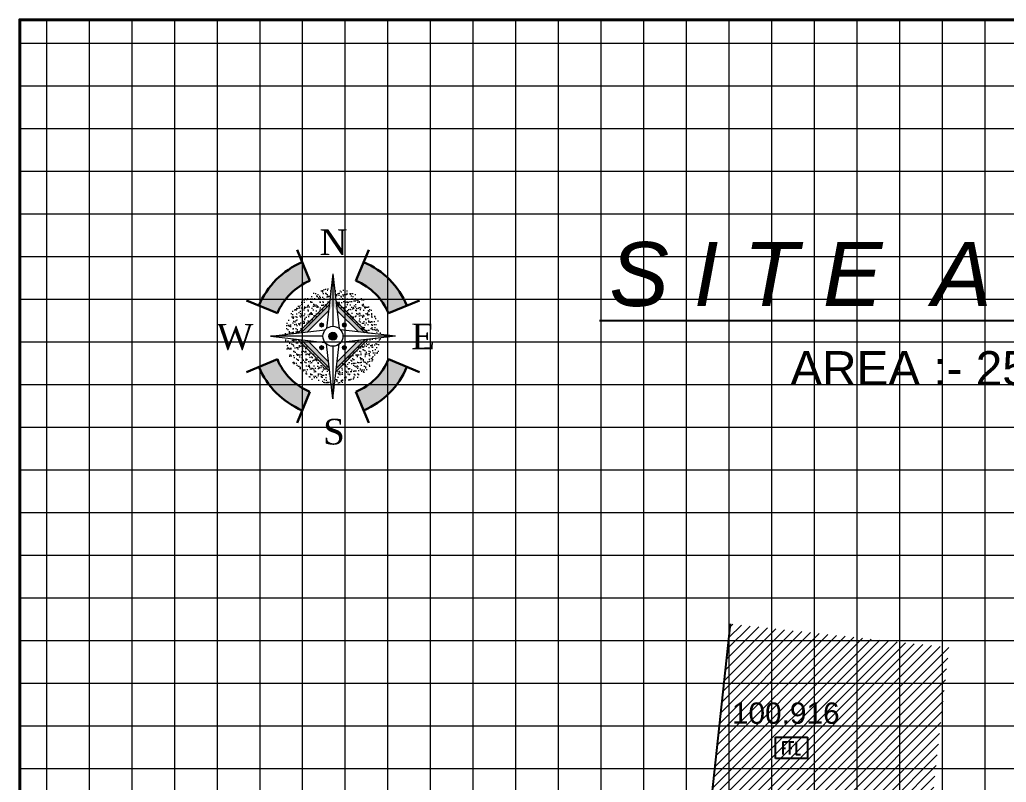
# Model space of a CAD drawing. Header units: millimetres. Extents: x 684983 to 685377, y 990360 to 990509.
# Drawn here: x 684982.76 to 685029.02, y 990473.41 to 990509.15 of the extents above; entities that cross this region are included whole.
import ezdxf
from ezdxf.enums import TextEntityAlignment as Align

# ---------------------------------------------------------------- set-up
doc = ezdxf.new("R2010")
doc.units = ezdxf.units.MM
for name, color, linetype in [('BL', 202, 'Continuous'), ('dim', 7, 'Continuous'), ('FFL symbol', 7, 'Continuous'), ('TITLE', 6, 'Continuous')]:
    doc.layers.add(name, color=color, linetype=linetype)
for name, color, linetype, lineweight in [('grid', 8, 'Continuous', 9), ('HAtch', 200, 'Continuous', 9), ('north', 7, 'Continuous', 20)]:
    doc.layers.add(name, color=color, linetype=linetype, lineweight=lineweight)
doc.styles.add('ROMANS', font='arial.ttf')
doc.styles.add('style3', font='ariali.ttf')
doc.styles.add('TIMES', font='times.ttf', dxfattribs={"height": 1})

# ---------------------------------------------------------------- blocks, each defined once
blk = doc.blocks.new('A$C6422779D')
h = blk.add_hatch(color=172)
h.set_gradient(color1=(0, 15, 224), color2=(240, 241, 255), one_color=1, tint=0.97, name='INVCYLINDER')
h.paths.add_polyline_path([(7.346, 9.503), (6.963, 8.579, -0.198912), (8.587, 6.955), (9.511, 7.338, 0.198912)])
h.paths.add_polyline_path([(4.667, 8.579), (4.284, 9.503, 0.198912), (2.12, 7.338), (3.043, 6.955, -0.198912)])
h.paths.add_polyline_path([(4.284, 2.112), (4.667, 3.035, -0.198912), (3.043, 4.659), (2.12, 4.276, 0.198912)])
h.paths.add_polyline_path([(9.511, 4.276), (8.587, 4.659, -0.198912), (6.963, 3.035), (7.346, 2.112, 0.198912)])
h = blk.add_hatch()
h.set_pattern_fill('AR-SAND', scale=0.15, style=0)
h.set_pattern_definition([(37.5, (-45.38693, -1.61278), (-0.009449, 0.2890236), [0, -0.228, 0, -0.255, 0, -0.24375]), (7.5, (-45.38693, -1.61278), (0.2654665, 0.423322), [0, -0.123, 0, -0.2055, 0, -0.07875]), (327.5, (-45.57143, -1.61278), (0.4671213, 0.0008489), [0, -0.075, 0, -0.27, 0, -0.3525]), (317.5, (-45.57143, -1.61278), (0.450919, 0.1316513), [0, -0.0375, 0, -0.177, 0, -0.2025])])
h.paths.add_polyline_path([(5.901, 8.189), (5.993, 7.397), (7.405, 5.985), (8.197, 5.893, 0.393207)])
h.paths.add_polyline_path([(5.729, 8.189, 0.393207), (3.433, 5.893), (4.226, 5.985), (5.637, 7.397)])
h.paths.add_polyline_path([(4.226, 5.629), (3.433, 5.721, 0.393207), (5.729, 3.425), (5.637, 4.218)])
h.paths.add_polyline_path([(8.197, 5.721), (7.405, 5.629), (5.993, 4.218), (5.901, 3.425, 0.393207)])
h = blk.add_hatch(color=62)
h.set_gradient(color1=(168, 228, 27), color2=(76, 0, 0), one_color=1, name='SPHERICAL')
h.paths.add_polyline_path([(7.565, 5.647), (7.405, 5.629), (5.993, 4.218), (5.975, 4.058)])
h.paths.add_polyline_path([(5.975, 7.557), (5.993, 7.397), (7.405, 5.985), (7.565, 5.967)])
h.paths.add_polyline_path([(5.637, 7.397), (5.655, 7.557), (4.066, 5.967), (4.226, 5.985)])
h.paths.add_polyline_path([(4.226, 5.629), (4.066, 5.647), (5.655, 4.058), (5.637, 4.218)])
h.paths.add_polyline_path([(7.085, 6.023), (7.405, 5.985), (5.993, 7.397), (6.031, 7.077)], flags=17)
h.paths.add_polyline_path([(4.226, 5.985), (4.546, 6.023), (5.6, 7.077), (5.637, 7.397)], flags=17)
h.paths.add_polyline_path([(5.637, 4.218), (5.6, 4.538), (4.546, 5.592), (4.226, 5.629)], flags=17)
h.paths.add_polyline_path([(6.031, 4.538), (5.993, 4.218), (7.405, 5.629), (7.085, 5.592)], flags=17)
h = blk.add_hatch(color=1)
h.set_gradient(color1=(255, 0, 8), color2=(76, 0, 0), one_color=1, name='SPHERICAL')
h.paths.add_polyline_path([(5.249, 6.373), (5.324, 6.404), (5.324, 6.448), (5.28, 6.448)])
h.paths.add_polyline_path([(5.249, 6.373), (5.28, 6.448), (5.249, 6.479), (5.218, 6.448)])
h.paths.add_polyline_path([(5.249, 6.373), (5.218, 6.448), (5.174, 6.448), (5.174, 6.404)])
h.paths.add_polyline_path([(5.174, 6.404), (5.143, 6.373), (5.174, 6.342), (5.249, 6.373)])
h.paths.add_polyline_path([(5.174, 6.342), (5.174, 6.298), (5.218, 6.298), (5.249, 6.373)])
h.paths.add_polyline_path([(5.218, 6.298), (5.249, 6.267), (5.28, 6.298), (5.249, 6.373)])
h.paths.add_polyline_path([(5.249, 6.373), (5.28, 6.298), (5.324, 6.298), (5.324, 6.342)])
h.paths.add_polyline_path([(5.324, 6.342), (5.355, 6.373), (5.324, 6.404), (5.249, 6.373)])
h = blk.add_hatch(color=1)
h.set_gradient(color1=(255, 0, 8), color2=(76, 0, 0), one_color=1, name='SPHERICAL')
h.paths.add_polyline_path([(6.381, 6.373), (6.412, 6.298), (6.456, 6.298), (6.456, 6.342)])
h.paths.add_polyline_path([(6.456, 6.342), (6.487, 6.373), (6.456, 6.404), (6.381, 6.373)])
h.paths.add_polyline_path([(6.456, 6.404), (6.456, 6.448), (6.412, 6.448), (6.381, 6.373)])
h.paths.add_polyline_path([(6.381, 6.373), (6.412, 6.448), (6.381, 6.479), (6.35, 6.448)])
h.paths.add_polyline_path([(6.35, 6.448), (6.306, 6.448), (6.306, 6.404), (6.381, 6.373)])
h.paths.add_polyline_path([(6.306, 6.404), (6.275, 6.373), (6.306, 6.342), (6.381, 6.373)])
h.paths.add_polyline_path([(6.306, 6.342), (6.306, 6.298), (6.35, 6.298), (6.381, 6.373)])
h.paths.add_polyline_path([(6.35, 6.298), (6.381, 6.267), (6.412, 6.298), (6.381, 6.373)])
h = blk.add_hatch(color=12)
h.set_gradient(color1=(224, 0, 4), color2=(245, 0, 4), one_color=1, tint=0.48, name='SPHERICAL')
edge = h.paths.add_edge_path()
edge.add_ellipse((5.815, 5.807), major_axis=(0.141, 0.141), ratio=1, start_angle=0, end_angle=360)
h = blk.add_hatch(color=1)
h.set_gradient(color1=(255, 0, 8), color2=(76, 0, 0), one_color=1, name='SPHERICAL')
h.paths.add_polyline_path([(5.249, 5.241), (5.28, 5.316), (5.249, 5.347), (5.218, 5.316)])
h.paths.add_polyline_path([(5.324, 5.272), (5.324, 5.316), (5.28, 5.316), (5.249, 5.241)])
h.paths.add_polyline_path([(5.218, 5.316), (5.174, 5.316), (5.174, 5.272), (5.249, 5.241)])
h.paths.add_polyline_path([(5.174, 5.272), (5.143, 5.241), (5.174, 5.21), (5.249, 5.241)])
h.paths.add_polyline_path([(5.174, 5.21), (5.174, 5.166), (5.218, 5.166), (5.249, 5.241)])
h.paths.add_polyline_path([(5.218, 5.166), (5.249, 5.135), (5.28, 5.166), (5.249, 5.241)])
h.paths.add_polyline_path([(5.28, 5.166), (5.324, 5.166), (5.324, 5.21), (5.249, 5.241)])
h.paths.add_polyline_path([(5.324, 5.21), (5.355, 5.241), (5.324, 5.272), (5.249, 5.241)])
h = blk.add_hatch(color=1)
h.set_gradient(color1=(255, 0, 8), color2=(76, 0, 0), one_color=1, name='SPHERICAL')
h.paths.add_polyline_path([(6.412, 5.316), (6.381, 5.347), (6.35, 5.316), (6.381, 5.241)])
h.paths.add_polyline_path([(6.35, 5.316), (6.306, 5.316), (6.306, 5.272), (6.381, 5.241)])
h.paths.add_polyline_path([(6.381, 5.241), (6.306, 5.272), (6.275, 5.241), (6.306, 5.21)])
h.paths.add_polyline_path([(6.456, 5.272), (6.456, 5.316), (6.412, 5.316), (6.381, 5.241)])
h.paths.add_polyline_path([(6.456, 5.21), (6.487, 5.241), (6.456, 5.272), (6.381, 5.241)])
h.paths.add_polyline_path([(6.381, 5.241), (6.412, 5.166), (6.456, 5.166), (6.456, 5.21)])
h.paths.add_polyline_path([(6.381, 5.241), (6.35, 5.166), (6.381, 5.135), (6.412, 5.166)])
h.paths.add_polyline_path([(6.306, 5.21), (6.306, 5.166), (6.35, 5.166), (6.381, 5.241)])
at = {"layer": 'north'}
h = blk.add_hatch(color=1, dxfattribs=at)
h.set_gradient(color1=(255, 0, 4), color2=(221, 212, 187), name='HEMISPHERICAL')
edge = h.paths.add_edge_path()
edge.add_ellipse((5.815, 5.807), major_axis=(0.141, 0.141), ratio=1, start_angle=0, end_angle=360)
h.paths.add_polyline_path([(5.592, 7.008), (5.815, 7.382), (6.039, 7.008), (5.815, 8.93)])
edge = h.paths.add_edge_path()
edge.add_ellipse((5.815, 5.807), major_axis=(-0.141, 0.141), ratio=1, start_angle=230.0674, end_angle=410.0674)
edge.add_ellipse((5.815, 5.807), major_axis=(-0.141, 0.141), ratio=1, start_angle=50.0674, end_angle=230.0674)
for p, q in [((5.249, 6.373), (5.174, 6.404)), ((5.249, 6.373), (5.218, 6.448)), ((5.28, 6.448), (5.249, 6.373)), ((5.249, 6.373), (5.324, 6.404)), ((6.381, 6.373), (6.306, 6.404)), ((6.381, 6.373), (6.35, 6.448)), ((6.412, 6.448), (6.381, 6.373)), ((6.381, 6.373), (6.456, 6.404)), ((5.249, 6.373), (5.174, 6.342)), ((5.249, 6.373), (5.218, 6.298)), ((5.249, 6.373), (5.324, 6.342)), ((5.249, 6.373), (5.28, 6.298)), ((6.381, 6.373), (6.306, 6.342)), ((6.381, 6.373), (6.35, 6.298)), ((6.381, 6.373), (6.456, 6.342)), ((6.381, 6.373), (6.412, 6.298)), ((5.249, 5.241), (5.174, 5.272)), ((5.249, 5.241), (5.174, 5.21)), ((5.249, 5.241), (5.218, 5.316)), ((5.249, 5.241), (5.218, 5.166)), ((5.28, 5.316), (5.249, 5.241)), ((5.249, 5.241), (5.324, 5.272)), ((5.249, 5.241), (5.324, 5.21)), ((5.249, 5.241), (5.28, 5.166)), ((6.381, 5.241), (6.306, 5.272)), ((6.381, 5.241), (6.306, 5.21)), ((6.381, 5.241), (6.35, 5.316)), ((6.381, 5.241), (6.35, 5.166)), ((6.412, 5.316), (6.381, 5.241)), ((6.381, 5.241), (6.456, 5.272)), ((6.381, 5.241), (6.456, 5.21)), ((6.381, 5.241), (6.412, 5.166))]:
    blk.add_line(p, q)
for points in [[(4.066, 5.967), (5.655, 7.557)], [(4.226, 5.985), (5.637, 7.397)], [(5.975, 7.557), (7.565, 5.967)], [(5.993, 7.397), (7.405, 5.985)], [(4.546, 6.023), (5.6, 7.077)], [(6.031, 7.077), (7.085, 6.023)], [(5.174, 6.342), (5.143, 6.373), (5.174, 6.404)], [(5.174, 6.404), (5.174, 6.448), (5.218, 6.448)], [(5.218, 6.448), (5.249, 6.479), (5.28, 6.448)], [(5.28, 6.448), (5.324, 6.448), (5.324, 6.404)], [(5.324, 6.404), (5.355, 6.373), (5.324, 6.342)], [(6.306, 6.342), (6.275, 6.373), (6.306, 6.404)], [(6.306, 6.404), (6.306, 6.448), (6.35, 6.448)], [(6.35, 6.448), (6.381, 6.479), (6.412, 6.448)], [(6.412, 6.448), (6.456, 6.448), (6.456, 6.404)], [(6.456, 6.404), (6.487, 6.373), (6.456, 6.342)], [(5.218, 6.298), (5.174, 6.298), (5.174, 6.342)], [(5.28, 6.298), (5.249, 6.267), (5.218, 6.298)], [(5.324, 6.342), (5.324, 6.298), (5.28, 6.298)], [(6.35, 6.298), (6.306, 6.298), (6.306, 6.342)], [(6.412, 6.298), (6.381, 6.267), (6.35, 6.298)], [(6.456, 6.342), (6.456, 6.298), (6.412, 6.298)], [(5.655, 4.058), (4.066, 5.647)], [(5.637, 4.218), (4.226, 5.629)], [(5.6, 4.538), (4.546, 5.592)], [(7.565, 5.647), (5.975, 4.058)], [(7.405, 5.629), (5.993, 4.218)], [(7.085, 5.592), (6.031, 4.538)], [(5.174, 5.21), (5.143, 5.241), (5.174, 5.272)], [(5.174, 5.272), (5.174, 5.316), (5.218, 5.316)], [(5.218, 5.166), (5.174, 5.166), (5.174, 5.21)], [(5.218, 5.316), (5.249, 5.347), (5.28, 5.316)], [(5.28, 5.166), (5.249, 5.135), (5.218, 5.166)], [(5.28, 5.316), (5.324, 5.316), (5.324, 5.272)], [(5.324, 5.21), (5.324, 5.166), (5.28, 5.166)], [(5.324, 5.272), (5.355, 5.241), (5.324, 5.21)], [(6.306, 5.21), (6.275, 5.241), (6.306, 5.272)], [(6.306, 5.272), (6.306, 5.316), (6.35, 5.316)], [(6.35, 5.166), (6.306, 5.166), (6.306, 5.21)], [(6.35, 5.316), (6.381, 5.347), (6.412, 5.316)], [(6.412, 5.166), (6.381, 5.135), (6.35, 5.166)], [(6.412, 5.316), (6.456, 5.316), (6.456, 5.272)], [(6.456, 5.21), (6.456, 5.166), (6.412, 5.166)], [(6.456, 5.272), (6.487, 5.241), (6.456, 5.21)]]:
    blk.add_lwpolyline(points)
at = {"color": 7, "lineweight": 30}
for start, end in [(112.5, 157.5), (22.5, 67.5), (202.5, 247.5), (292.5, 337.5)]:
    blk.add_arc((5.815, 5.807), 4, start, end, dxfattribs=at)
at = {"lineweight": 30}
for start, end in [(112.5, 157.5), (22.5, 67.5), (202.5, 247.5), (292.5, 337.5)]:
    blk.add_arc((5.815, 5.807), 3, start, end, dxfattribs=at)
at = {"layer": 'north', "color": 7, "lineweight": 30}
for p, q in [((4.667, 8.579), (4.026, 10.127)), ((6.963, 8.579), (7.604, 10.127)), ((3.043, 6.955), (1.496, 7.596)), ((8.587, 6.955), (10.135, 7.596)), ((3.043, 4.659), (1.496, 4.018)), ((8.587, 4.659), (10.135, 4.018)), ((4.667, 3.035), (4.026, 1.488)), ((6.963, 3.035), (7.604, 1.488))]:
    blk.add_line(p, q, dxfattribs=at)
at = {"layer": 'north', "color": 5}
for p, q in [((5.815, 8.93), (5.497, 6.191)), ((5.815, 8.93), (6.133, 6.191)), ((5.815, 8.93), (5.815, 6.306)), ((2.692, 5.807), (5.431, 6.125)), ((8.938, 5.807), (6.199, 6.125)), ((5.316, 5.807), (2.692, 5.807)), ((2.692, 5.807), (5.431, 5.489)), ((5.815, 2.684), (5.497, 5.423)), ((5.815, 2.684), (6.133, 5.423)), ((8.938, 5.807), (6.199, 5.489)), ((8.938, 5.807), (6.314, 5.807)), ((8.938, 5.807), (6.314, 5.807)), ((5.815, 5.308), (5.815, 2.684))]:
    blk.add_line(p, q, dxfattribs=at)
blk.add_ellipse((5.815, 5.807), major_axis=(0.353, 0.353), ratio=1, start_param=0.785398, end_param=7.068583, dxfattribs=at)
at = {"layer": 'north'}
blk.add_ellipse((5.815, 5.807), major_axis=(0.141, 0.141), ratio=1, start_param=0.785398, end_param=7.068583, dxfattribs=at)
at = {"layer": 'north', "color": 7, "style": 'TIMES'}
for s, p in [('N', (5.845, 10.504)), ('W', (0.928, 5.767)), ('E', (10.315, 5.802)), ('S', (5.868, 1.046))]:
    blk.add_text(s, height=1.281, dxfattribs=at).set_placement(p, align=Align.MIDDLE)
blk = doc.blocks.new('A$C470209A2')
at = {"layer": 'north', "xscale": 0.2160871008967433, "yscale": 0.2160871008967433, "zscale": 0.2160871008967433}
blk.add_blockref('A$C6422779D', (0, 0), dxfattribs=at)
blk = doc.blocks.new('FFL')
at = {"color": 0}
for p, q in [((-0.75, 0.487), (-0.737, 0.5)), ((0.75, 0.487), (0.737, 0.5)), ((-0.737, -0.5), (-0.75, -0.487)), ((0.737, -0.5), (0.75, -0.487))]:
    blk.add_line(p, q, dxfattribs=at)
at = {"color": 6}
for p, q in [((-0.75, -0.5), (-0.75, 0.5)), ((-0.75, 0.5), (0.75, 0.5)), ((0.75, 0.5), (0.75, -0.5)), ((0.75, -0.5), (-0.75, -0.5))]:
    blk.add_line(p, q, dxfattribs=at)
for points in [[(-0.387, -0.304), (-0.387, 0.296), (-0.188, 0.296)], [(-0.087, -0.304), (-0.087, 0.296), (0.112, 0.296)], [(0.213, 0.296), (0.213, -0.304), (0.412, -0.304)], [(-0.387, -0.004), (-0.287, -0.004)], [(-0.087, -0.004), (0.013, -0.004)]]:
    blk.add_lwpolyline(points, dxfattribs=at)

msp = doc.modelspace()

# ---------------------------------------------------------------- hatches: boundary and pattern name
at = {"layer": 'HAtch'}
h = msp.add_hatch(dxfattribs=at)
h.set_pattern_fill('ANSI31', color=256, scale=0.1)
h.set_pattern_definition([(45, (-165.7308, 1.1705), (-0.22450640303, 0.22450640303), [])])
h.paths.add_polyline_path([(685080.605, 990417.868), (685072.834, 990420.299), (685069.244, 990408.824), (685077.015, 990406.393)])
h.paths.add_polyline_path([(685033.231, 990416.161), (685030.818, 990416.829), (685030.305, 990414.415), (685032.718, 990413.747)])
h.paths.add_polyline_path([(685020.763, 990416.507), (685016.714, 990417.387), (685017.139, 990419.344), (685015.082, 990419.802), (685014.998, 990419.416), (685007.921, 990420.955), (685005.494, 990409.793), (685018.336, 990405.345)])
h.paths.add_polyline_path([(685016.828, 990454.458), (685006.64, 990456.135), (685005.859, 990451.208), (685016.047, 990449.531)])
h.paths.add_polyline_path([(685026.329, 990479.733), (685016.088, 990480.836), (685014.479, 990465.902), (685017.592, 990465.567), (685017.312, 990462.968), (685024.44, 990462.2)])
h.paths.add_polyline_path([(685043.926, 990460.974), (685034.141, 990462.066), (685033.564, 990457.301), (685043.349, 990456.209)])

# ---------------------------------------------------------------- linework, layer by layer
at = {"lineweight": 40}
msp.add_lwpolyline([(684982.764, 990360.285), (685085.196, 990360.285), (685085.196, 990509.155), (684982.764, 990509.155)], close=True, dxfattribs=at)
at = {"layer": 'BL'}
msp.add_line((685014.479, 990465.902), (685016.088, 990480.836), dxfattribs=at)
at = {"layer": 'dim'}
msp.add_line((685009.945, 990495.056), (685062.906, 990495.056), dxfattribs=at)
at = {"layer": 'grid'}
for p, q in [((684984.014, 990509.155), (684984.014, 990377.924)), ((684986.014, 990509.155), (684986.014, 990377.924)), ((684988.014, 990509.155), (684988.014, 990377.924)), ((684990.014, 990509.155), (684990.014, 990377.924)), ((684992.014, 990509.155), (684992.014, 990377.924)), ((684994.014, 990509.155), (684994.014, 990377.924)), ((684996.014, 990509.155), (684996.014, 990377.924)), ((684998.014, 990509.155), (684998.014, 990377.924)), ((685000.014, 990509.155), (685000.014, 990377.924)), ((685002.014, 990509.155), (685002.014, 990377.924)), ((685004.014, 990509.155), (685004.014, 990377.924)), ((685006.014, 990509.155), (685006.014, 990377.924)), ((685008.014, 990509.155), (685008.014, 990377.924)), ((685010.014, 990509.155), (685010.014, 990377.924)), ((685012.014, 990509.155), (685012.014, 990377.924)), ((685014.014, 990509.155), (685014.014, 990377.924)), ((685016.014, 990509.155), (685016.014, 990370.9)), ((685018.014, 990509.155), (685018.014, 990370.9)), ((685020.014, 990509.155), (685020.014, 990370.9)), ((685022.014, 990509.155), (685022.014, 990370.9)), ((685024.014, 990509.155), (685024.014, 990370.9)), ((685026.014, 990509.155), (685026.014, 990370.9)), ((685028.014, 990509.155), (685028.014, 990370.9)), ((685085.196, 990508.038), (684982.764, 990508.038)), ((685085.196, 990506.038), (684982.764, 990506.038)), ((685085.196, 990504.038), (684982.764, 990504.038)), ((685085.196, 990502.038), (684982.764, 990502.038)), ((685085.196, 990500.038), (684982.764, 990500.038)), ((685085.196, 990498.038), (684982.764, 990498.038)), ((685085.196, 990496.038), (684982.764, 990496.038)), ((685085.196, 990494.038), (684982.764, 990494.038)), ((685085.196, 990492.038), (684982.764, 990492.038)), ((685085.196, 990490.038), (684982.764, 990490.038)), ((685085.196, 990488.038), (684982.764, 990488.038)), ((685085.196, 990486.038), (684982.764, 990486.038)), ((685085.196, 990484.038), (684982.764, 990484.038)), ((685085.196, 990482.038), (684982.764, 990482.038)), ((685085.196, 990480.038), (684982.764, 990480.038)), ((685085.196, 990478.038), (684982.764, 990478.038)), ((685085.196, 990476.038), (684982.764, 990476.038)), ((685085.196, 990474.038), (684982.764, 990474.038))]:
    msp.add_line(p, q, dxfattribs=at)

# ---------------------------------------------------------------- block references
at = {"layer": 'FFL symbol'}
msp.add_blockref('FFL', (685018.955, 990475.021, 101.055), dxfattribs=at)
at = {"layer": 'north', "xscale": 4.346150069169585, "yscale": 4.346150069169585, "zscale": 4.346150069169585}
msp.add_blockref('A$C470209A2', (684991.987, 990488.864), dxfattribs=at)

# ---------------------------------------------------------------- texts
at = {"style": 'ROMANS'}
msp.add_text('100.916', height=1, dxfattribs=at).set_placement((685016.157, 990476.154, 100.916))
at = {"layer": 'TITLE', "color": 234, "style": 'style3'}
msp.add_text('S I T E  A T  K U N D A R A ', height=3, dxfattribs=at).set_placement((685010.408, 990495.735))
at = {"layer": 'TITLE', "color": 7, "style": 'ROMANS'}
msp.add_text(' AREA :- 25.60 ares ( 63.250 cents)', height=1.6, dxfattribs=at).set_placement((685018.276, 990492.023))

doc.saveas('drawing.dxf')
